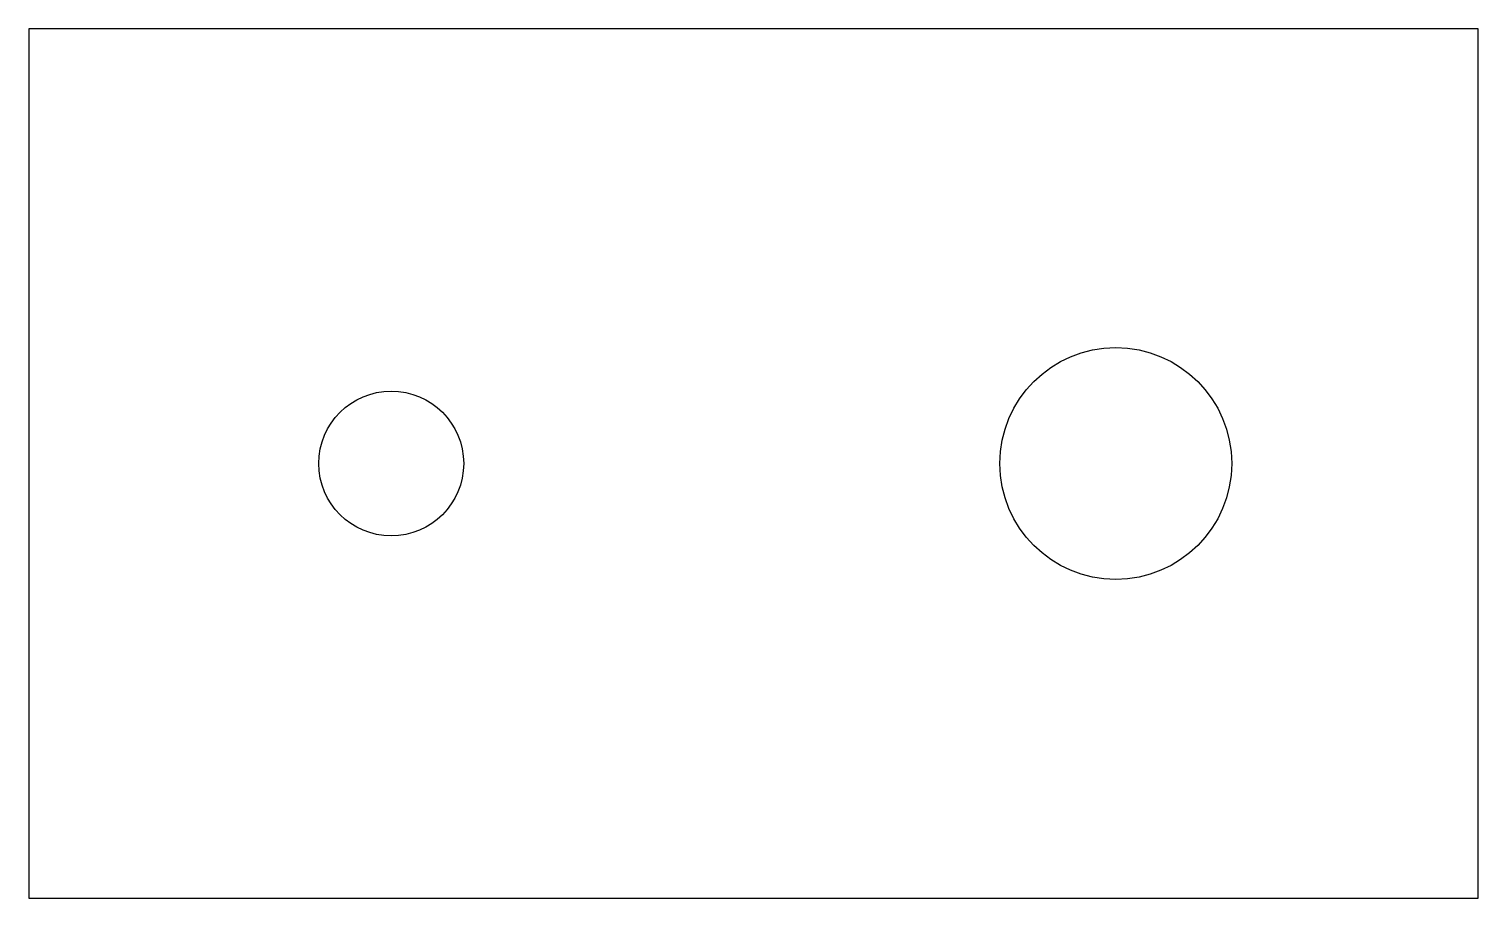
# Model space of a CAD drawing. Header units: millimetres. Extents: x 0 to 100, y 0 to 60.
import ezdxf

# ---------------------------------------------------------------- set-up
doc = ezdxf.new("R2010")
doc.units = ezdxf.units.MM

msp = doc.modelspace()

# ---------------------------------------------------------------- linework, layer by layer
at = {"layer": 'HOLES'}
for centre, radius in [((75, 30), 8), ((25, 30), 5)]:
    msp.add_circle(centre, radius, dxfattribs=at)
at = {"layer": 'OUTLINE'}
for p, q in [((100, 60), (0, 60)), ((0, 60), (0, 0)), ((100, 0), (100, 60)), ((0, 0), (100, 0))]:
    msp.add_line(p, q, dxfattribs=at)

doc.saveas('drawing.dxf')
